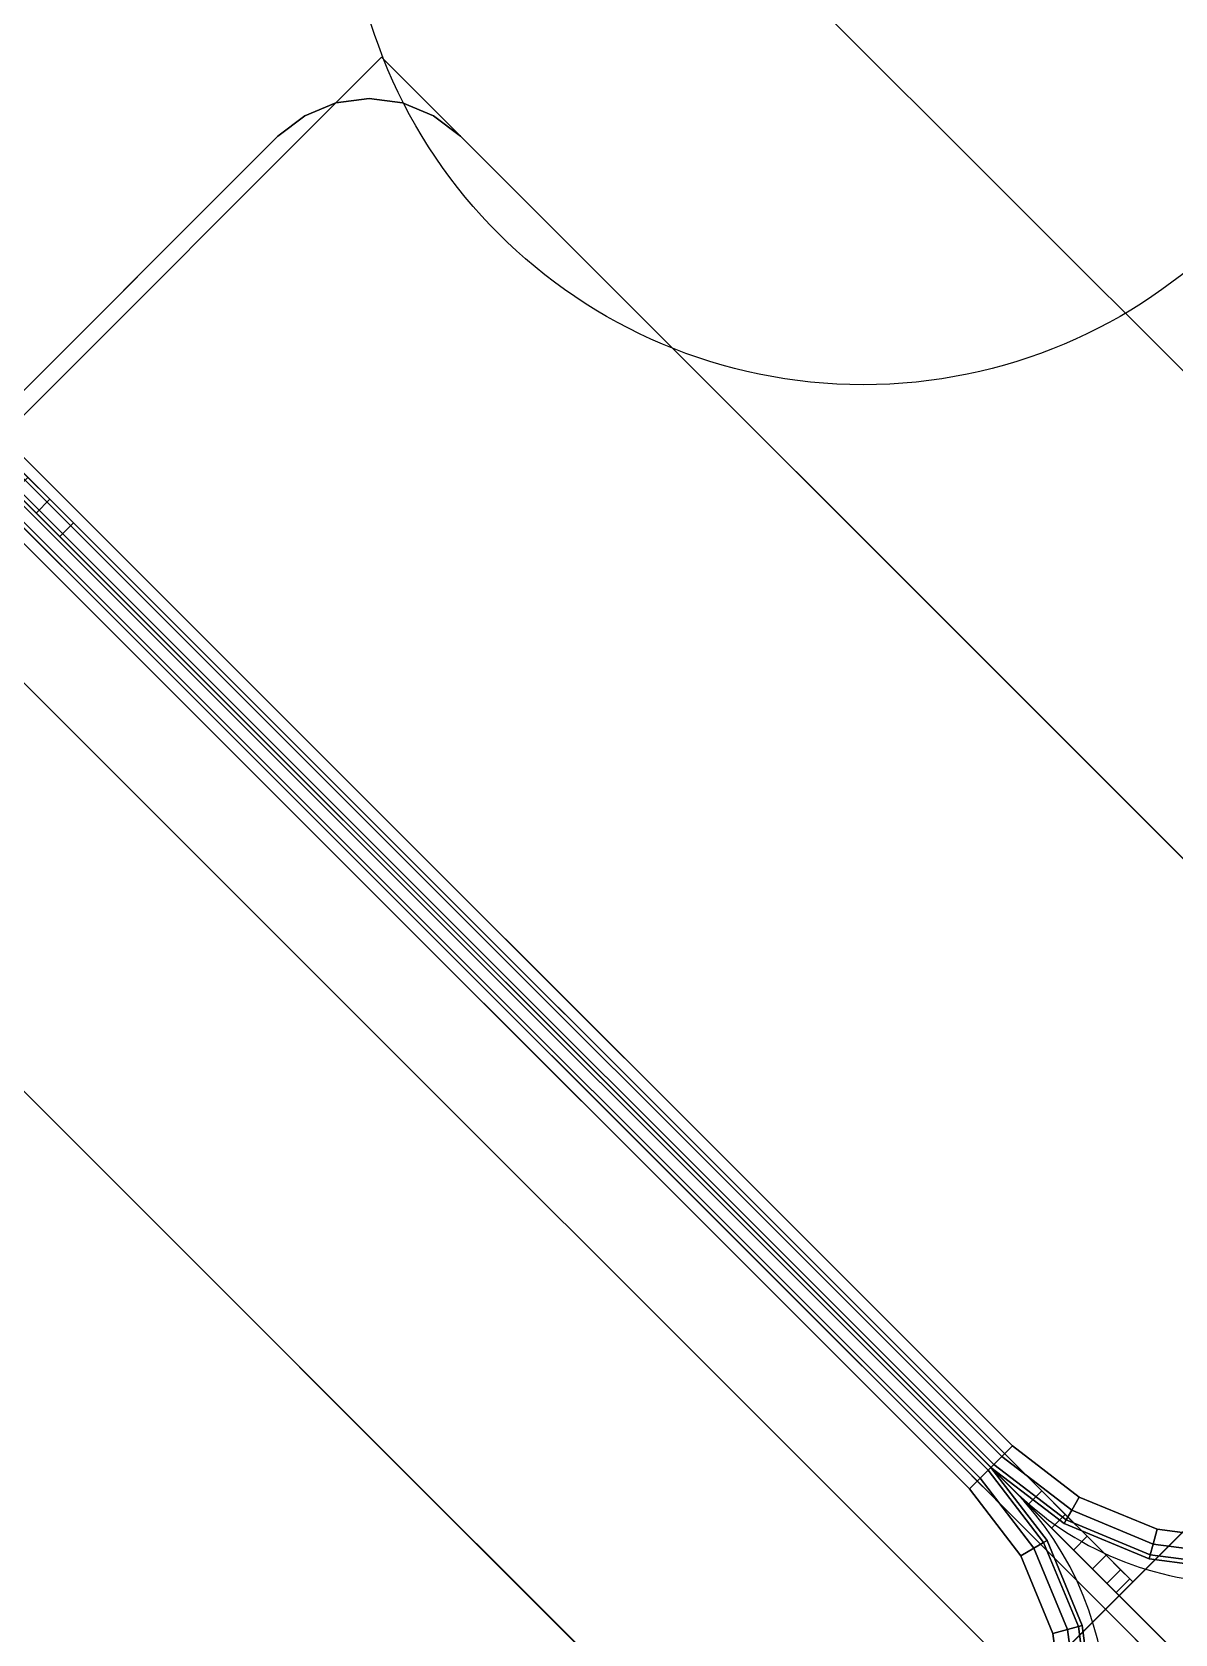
# Model space of a CAD drawing. Extents: x -170 to 1783, y -20 to 1205.
# Drawn here: x 65.51 to 69.94, y 426.98 to 433.19 of the extents above; entities that cross this region are included whole.
import ezdxf

# ---------------------------------------------------------------- set-up
doc = ezdxf.new("R2010")
doc.units = 0
doc.header["$LTSCALE"] = 96
doc.header["$MEASUREMENT"] = 0
for name, color, linetype in [('A-FURN-3-WKSF-BRACKET', 7, 'Continuous'), ('A-FURN-3-WKSF-TOP', 7, 'Continuous'), ('A-FURN-3-WKSF-TRIM', 7, 'Continuous'), ('A-FURN-P-WKSF', 7, 'Continuous'), ('A-FURN-P-WKSF-SUPPORT', 7, 'Continuous'), ('MAIN_ELECTRICAL', 7, 'Continuous'), ('MAIN_WKSURF', 7, 'Continuous'), ('MAIN_WRKSFC-SUPP', 7, 'Continuous'), ('SM', 7, 'Continuous')]:
    doc.layers.add(name, color=color, linetype=linetype)

# ---------------------------------------------------------------- blocks, each defined once
blk = doc.blocks.new('EC-WS-424-T')
at = {"layer": 'A-FURN-3-WKSF-TOP', "color": 60, "linetype": 'Continuous'}
for points, invisible_edges in [([(1.368, -0.118, 29), (1.368, -23.882, 29), (1.0445, -23.8394, 29), (1.0445, -0.1606, 29)], 5), ([(1.368, -0.118, 27.75), (1.0445, -0.1606, 27.75), (1.0445, -23.8394, 27.75), (1.368, -23.882, 27.75)], 10), ([(46.632, -0.118, 29), (46.632, -23.882, 29), (1.368, -23.882, 29), (1.368, -0.118, 29)], 5), ([(1.368, -0.118, 27.75), (1.368, -23.882, 27.75), (46.632, -23.882, 27.75), (46.632, -0.118, 27.75)], 5), ([(1.0445, -0.1606, 29), (1.0445, -23.8394, 29), (0.743, -23.7145, 29), (0.743, -0.2855, 29)], 5), ([(1.0445, -0.1606, 27.75), (0.743, -0.2855, 27.75), (0.743, -23.7145, 27.75), (1.0445, -23.8394, 27.75)], 10), ([(0.743, -0.2855, 29), (0.743, -23.7145, 29), (0.4841, -23.5159, 29), (0.4841, -0.4841, 29)], 5), ([(0.743, -0.2855, 27.75), (0.4841, -0.4841, 27.75), (0.4841, -23.5159, 27.75), (0.743, -23.7145, 27.75)], 10), ([(0.4841, -0.4841, 29), (0.4841, -23.5159, 29), (0.2855, -23.257, 29), (0.2855, -0.743, 29)], 5), ([(0.4841, -0.4841, 27.75), (0.2855, -0.743, 27.75), (0.2855, -23.257, 27.75), (0.4841, -23.5159, 27.75)], 10), ([(0.2855, -0.743, 29), (0.2855, -23.257, 29), (0.1606, -22.9555, 29), (0.1606, -1.0445, 29)], 5), ([(0.2855, -0.743, 27.75), (0.1606, -1.0445, 27.75), (0.1606, -22.9555, 27.75), (0.2855, -23.257, 27.75)], 10), ([(0.1606, -1.0445, 29), (0.1606, -22.9555, 29), (0.118, -22.632, 29), (0.118, -1.368, 29)], 1), ([(0.1606, -1.0445, 27.75), (0.118, -1.368, 27.75), (0.118, -22.632, 27.75), (0.1606, -22.9555, 27.75)], 8)]:
    blk.add_3dface(points, dxfattribs=dict(at, invisible_edges=invisible_edges))
at = {"layer": 'A-FURN-3-WKSF-TRIM', "color": 40, "linetype": 'Continuous'}
for points in [[(0.197, -0.6919, 28.941), (0.1833, -0.684, 28.882), (0.4007, -0.4007, 28.882), (0.4119, -0.4119, 28.941)], [(0.1833, -0.684, 28.882), (0.1833, -0.684, 27.868), (0.4007, -0.4007, 27.868), (0.4007, -0.4007, 28.882)], [(0.1833, -0.684, 27.868), (0.197, -0.6919, 27.809), (0.4119, -0.4119, 27.809), (0.4007, -0.4007, 27.868)], [(0.2344, -0.7135, 28.9842), (0.197, -0.6919, 28.941), (0.4119, -0.4119, 28.941), (0.4424, -0.4424, 28.9842)], [(0.197, -0.6919, 27.809), (0.2344, -0.7135, 27.7658), (0.4424, -0.4424, 27.7658), (0.4119, -0.4119, 27.809)], [(0.2855, -0.743, 29), (0.2344, -0.7135, 28.9842), (0.4424, -0.4424, 28.9842), (0.4841, -0.4841, 29)], [(0.2344, -0.7135, 27.7658), (0.2855, -0.743, 27.75), (0.4841, -0.4841, 27.75), (0.4424, -0.4424, 27.7658)], [(0.0619, -1.018, 28.941), (0.0466, -1.0139, 28.882), (0.1833, -0.684, 28.882), (0.197, -0.6919, 28.941)], [(0.0466, -1.0139, 28.882), (0.0466, -1.0139, 27.868), (0.1833, -0.684, 27.868), (0.1833, -0.684, 28.882)], [(0.0466, -1.0139, 27.868), (0.0619, -1.018, 27.809), (0.197, -0.6919, 27.809), (0.1833, -0.684, 27.868)], [(0.1036, -1.0292, 28.9842), (0.0619, -1.018, 28.941), (0.197, -0.6919, 28.941), (0.2344, -0.7135, 28.9842)], [(0.0619, -1.018, 27.809), (0.1036, -1.0292, 27.7658), (0.2344, -0.7135, 27.7658), (0.197, -0.6919, 27.809)], [(0.1606, -1.0445, 29), (0.1036, -1.0292, 28.9842), (0.2344, -0.7135, 28.9842), (0.2855, -0.743, 29)], [(0.1036, -1.0292, 27.7658), (0.1606, -1.0445, 27.75), (0.2855, -0.743, 27.75), (0.2344, -0.7135, 27.7658)], [(0.0158, -1.368, 28.941), (0, -1.368, 28.882), (0.0466, -1.0139, 28.882), (0.0619, -1.018, 28.941)], [(0, -1.368, 28.882), (0, -1.368, 27.868), (0.0466, -1.0139, 27.868), (0.0466, -1.0139, 28.882)], [(0, -1.368, 27.868), (0.0158, -1.368, 27.809), (0.0619, -1.018, 27.809), (0.0466, -1.0139, 27.868)], [(0.059, -1.368, 28.9842), (0.0158, -1.368, 28.941), (0.0619, -1.018, 28.941), (0.1036, -1.0292, 28.9842)], [(0.0158, -1.368, 27.809), (0.059, -1.368, 27.7658), (0.1036, -1.0292, 27.7658), (0.0619, -1.018, 27.809)], [(0.118, -1.368, 29), (0.059, -1.368, 28.9842), (0.1036, -1.0292, 28.9842), (0.1606, -1.0445, 29)], [(0.059, -1.368, 27.7658), (0.118, -1.368, 27.75), (0.1606, -1.0445, 27.75), (0.1036, -1.0292, 27.7658)], [(0, -22.632, 28.882), (0, -22.632, 27.868), (0, -1.368, 27.868), (0, -1.368, 28.882)], [(0.0158, -22.632, 28.941), (0, -22.632, 28.882), (0, -1.368, 28.882), (0.0158, -1.368, 28.941)], [(0, -22.632, 27.868), (0.0158, -22.632, 27.809), (0.0158, -1.368, 27.809), (0, -1.368, 27.868)], [(0.059, -22.632, 28.9842), (0.0158, -22.632, 28.941), (0.0158, -1.368, 28.941), (0.059, -1.368, 28.9842)], [(0.0158, -22.632, 27.809), (0.059, -22.632, 27.7658), (0.059, -1.368, 27.7658), (0.0158, -1.368, 27.809)], [(0.118, -22.632, 29), (0.059, -22.632, 28.9842), (0.059, -1.368, 28.9842), (0.118, -1.368, 29)], [(0.059, -22.632, 27.7658), (0.118, -22.632, 27.75), (0.118, -1.368, 27.75), (0.059, -1.368, 27.7658)]]:
    blk.add_3dface(points, dxfattribs=at)
at = {"layer": 'A-FURN-P-WKSF', "color": 7, "linetype": 'Continuous'}
blk.add_line((0, -1.25), (0, -22.75), dxfattribs=at)
blk.add_arc((1.25, -1.25), 1.25, 90, 180, dxfattribs=at)
blk = doc.blocks.new('EC-WYC-64-2424-T')
at = {"layer": 'A-FURN-3-WKSF-TOP', "color": 60, "linetype": 'Continuous'}
for points, invisible_edges in [([(28.0666, -0.118, 29), (46.632, -0.118, 29), (46.632, -23.882, 29), (34.22, -23.882, 29)], 10), ([(28.0666, -0.118, 27.75), (34.22, -23.882, 27.75), (46.632, -23.882, 27.75), (46.632, -0.118, 27.75)], 5), ([(46.632, -23.882, 29), (46.632, -0.118, 29), (46.9555, -0.1606, 29), (46.9555, -23.8394, 29)], 5), ([(46.632, -23.882, 27.75), (46.9555, -23.8394, 27.75), (46.9555, -0.1606, 27.75), (46.632, -0.118, 27.75)], 10), ([(47.257, -0.2855, 29), (47.257, -23.7145, 29), (46.9555, -23.8394, 29), (46.9555, -0.1606, 29)], 5), ([(47.257, -0.2855, 27.75), (46.9555, -0.1606, 27.75), (46.9555, -23.8394, 27.75), (47.257, -23.7145, 27.75)], 10), ([(47.257, -23.7145, 29), (47.257, -0.2855, 29), (47.5159, -0.4841, 29), (47.5159, -23.5159, 29)], 5), ([(47.257, -23.7145, 27.75), (47.5159, -23.5159, 27.75), (47.5159, -0.4841, 27.75), (47.257, -0.2855, 27.75)], 10), ([(47.7145, -0.743, 29), (47.7145, -23.257, 29), (47.5159, -23.5159, 29), (47.5159, -0.4841, 29)], 5), ([(47.7145, -0.743, 27.75), (47.5159, -0.4841, 27.75), (47.5159, -23.5159, 27.75), (47.7145, -23.257, 27.75)], 10), ([(47.7145, -23.257, 29), (47.7145, -0.743, 29), (47.8394, -1.0445, 29), (47.8394, -22.9555, 29)], 5), ([(47.7145, -23.257, 27.75), (47.8394, -22.9555, 27.75), (47.8394, -1.0445, 27.75), (47.7145, -0.743, 27.75)], 10), ([(47.882, -1.368, 29), (47.882, -22.632, 29), (47.8394, -22.9555, 29), (47.8394, -1.0445, 29)], 4), ([(47.882, -1.368, 27.75), (47.8394, -1.0445, 27.75), (47.8394, -22.9555, 27.75), (47.882, -22.632, 27.75)], 2)]:
    blk.add_3dface(points, dxfattribs=dict(at, invisible_edges=invisible_edges))
at = {"layer": 'A-FURN-3-WKSF-TRIM', "color": 40, "linetype": 'Continuous'}
for points in [[(47.5576, -0.4424, 28.9842), (47.5881, -0.4119, 28.941), (47.803, -0.6919, 28.941), (47.7656, -0.7135, 28.9842)], [(47.5881, -0.4119, 27.809), (47.5576, -0.4424, 27.7658), (47.7656, -0.7135, 27.7658), (47.803, -0.6919, 27.809)], [(47.5881, -0.4119, 28.941), (47.5993, -0.4007, 28.882), (47.8167, -0.684, 28.882), (47.803, -0.6919, 28.941)], [(47.5993, -0.4007, 27.868), (47.5881, -0.4119, 27.809), (47.803, -0.6919, 27.809), (47.8167, -0.684, 27.868)], [(47.5993, -0.4007, 28.882), (47.5993, -0.4007, 27.868), (47.8167, -0.684, 27.868), (47.8167, -0.684, 28.882)], [(47.5159, -0.4841, 29), (47.5576, -0.4424, 28.9842), (47.7656, -0.7135, 28.9842), (47.7145, -0.743, 29)], [(47.5576, -0.4424, 27.7658), (47.5159, -0.4841, 27.75), (47.7145, -0.743, 27.75), (47.7656, -0.7135, 27.7658)], [(47.7145, -0.743, 29), (47.7656, -0.7135, 28.9842), (47.8964, -1.0292, 28.9842), (47.8394, -1.0445, 29)], [(47.7656, -0.7135, 27.7658), (47.7145, -0.743, 27.75), (47.8394, -1.0445, 27.75), (47.8964, -1.0292, 27.7658)], [(47.7656, -0.7135, 28.9842), (47.803, -0.6919, 28.941), (47.9381, -1.018, 28.941), (47.8964, -1.0292, 28.9842)], [(47.803, -0.6919, 27.809), (47.7656, -0.7135, 27.7658), (47.8964, -1.0292, 27.7658), (47.9381, -1.018, 27.809)], [(47.803, -0.6919, 28.941), (47.8167, -0.684, 28.882), (47.9534, -1.0139, 28.882), (47.9381, -1.018, 28.941)], [(47.8167, -0.684, 27.868), (47.803, -0.6919, 27.809), (47.9381, -1.018, 27.809), (47.9534, -1.0139, 27.868)], [(47.8167, -0.684, 28.882), (47.8167, -0.684, 27.868), (47.9534, -1.0139, 27.868), (47.9534, -1.0139, 28.882)], [(47.8394, -1.0445, 29), (47.8964, -1.0292, 28.9842), (47.941, -1.368, 28.9842), (47.882, -1.368, 29)], [(47.8964, -1.0292, 27.7658), (47.8394, -1.0445, 27.75), (47.882, -1.368, 27.75), (47.941, -1.368, 27.7658)], [(47.8964, -1.0292, 28.9842), (47.9381, -1.018, 28.941), (47.9842, -1.368, 28.941), (47.941, -1.368, 28.9842)], [(47.9381, -1.018, 27.809), (47.8964, -1.0292, 27.7658), (47.941, -1.368, 27.7658), (47.9842, -1.368, 27.809)], [(47.9381, -1.018, 28.941), (47.9534, -1.0139, 28.882), (48, -1.368, 28.882), (47.9842, -1.368, 28.941)], [(47.9534, -1.0139, 27.868), (47.9381, -1.018, 27.809), (47.9842, -1.368, 27.809), (48, -1.368, 27.868)], [(47.9534, -1.0139, 28.882), (47.9534, -1.0139, 27.868), (48, -1.368, 27.868), (48, -1.368, 28.882)], [(47.941, -1.368, 27.7658), (47.882, -1.368, 27.75), (47.882, -22.632, 27.75), (47.941, -22.632, 27.7658)], [(47.882, -1.368, 29), (47.941, -1.368, 28.9842), (47.941, -22.632, 28.9842), (47.882, -22.632, 29)], [(47.9842, -1.368, 27.809), (47.941, -1.368, 27.7658), (47.941, -22.632, 27.7658), (47.9842, -22.632, 27.809)], [(47.941, -1.368, 28.9842), (47.9842, -1.368, 28.941), (47.9842, -22.632, 28.941), (47.941, -22.632, 28.9842)], [(48, -1.368, 27.868), (47.9842, -1.368, 27.809), (47.9842, -22.632, 27.809), (48, -22.632, 27.868)], [(47.9842, -1.368, 28.941), (48, -1.368, 28.882), (48, -22.632, 28.882), (47.9842, -22.632, 28.941)], [(48, -1.368, 28.882), (48, -1.368, 27.868), (48, -22.632, 27.868), (48, -22.632, 28.882)]]:
    blk.add_3dface(points, dxfattribs=at)
at = {"layer": 'A-FURN-P-WKSF', "color": 7, "linetype": 'Continuous'}
blk.add_line((48, -22.75), (48, -1.25), dxfattribs=at)
blk.add_arc((46.75, -1.25), 1.25, 0, 90, dxfattribs=at)
blk = doc.blocks.new('EC-PRD-3-1')
at = {"layer": 'SM', "color": 60, "linetype": 'Continuous'}
blk.add_line((0.5168, -0.1013), (0.5168, -8.1013), dxfattribs=at)
blk.add_circle((0.0168, -6.1013), 2, dxfattribs=at)
blk = doc.blocks.new('EC-JUS-CANT-SHD-CL')
at = {"layer": 'A-FURN-3-WKSF-BRACKET', "color": 30, "linetype": 'Continuous'}
for points in [[(0, 0, 28), (0.075, 0, 28), (0.075, -0.665, 28), (0, -0.665, 28)], [(0, -0.665, 19.075), (0.075, -0.665, 19.075), (0.075, 0, 19.075), (0, 0, 19.075)], [(-1.696, -0.665, 28.075), (-1.696, -0.665, 28), (-0.075, -0.665, 28), (0, -0.665, 28.075)], [(-0.075, -0.665, 27.2), (0, -0.665, 27.2), (0, -0.665, 28.075), (-0.075, -0.665, 28)], [(-0.075, -0.665, 27.2), (-0.075, -0.682, 27.0706), (0, -0.682, 27.0706), (0, -0.665, 27.2)], [(-0.075, -0.682, 27.0706), (-0.075, -0.732, 26.95), (0, -0.732, 26.95), (0, -0.682, 27.0706)], [(0, -0.665, 28.075), (1.62, -0.665, 28.075), (1.62, -15.915, 28.075), (0, -15.915, 28.075)], [(0, -0.665, 28.075), (0.075, -0.665, 28), (1.62, -0.665, 28), (1.62, -0.665, 28.075)], [(0, -15.915, 28.075), (0.075, -15.915, 28), (0.075, -0.665, 28), (0, -0.665, 28.075)], [(0, -15.915, 27.487), (0.075, -15.915, 27.487), (0.075, -0.665, 19.075), (0, -0.665, 19.075)], [(0.075, -15.915, 28), (1.62, -15.915, 28), (1.62, -0.665, 28), (0.075, -0.665, 28)], [(0.075, -15.915, 27.562), (0.5, -15.915, 27.562), (0.5, -0.665, 19.15), (0.075, -0.665, 19.15)], [(0.075, -0.665, 19.075), (0.5, -0.665, 19.075), (0.5, -15.915, 27.487), (0.075, -15.915, 27.487)], [(0.075, -0.665, 19.075), (0.075, -0.665, 19.15), (0.5, -0.665, 19.15), (0.5, -0.665, 19.075)], [(0.5, -0.665, 19.075), (0.5, -0.665, 19.15), (0.5, -15.915, 27.562), (0.5, -15.915, 27.487)], [(1.62, -0.665, 28.075), (1.62, -0.665, 28), (1.62, -15.915, 28), (1.62, -15.915, 28.075)], [(-0.075, -0.732, 26.95), (-0.075, -0.8114, 26.8464), (0, -0.8114, 26.8464), (0, -0.732, 26.95)], [(-0.075, -0.8114, 26.8464), (-0.075, -0.915, 26.767), (0, -0.915, 26.767), (0, -0.8114, 26.8464)], [(-0.075, -0.915, 26.767), (-0.075, -1.0356, 26.717), (0, -1.0356, 26.717), (0, -0.915, 26.767)], [(-0.075, -1.0356, 26.717), (-0.075, -1.165, 26.7), (0, -1.165, 26.7), (0, -1.0356, 26.717)], [(-2.196, -6.473, 28.075), (-2.196, -6.473, 28), (-2.196, -1.165, 28), (-2.196, -1.165, 28.075)], [(-0.075, -6.473, 26.7), (0, -6.473, 26.7), (0, -1.165, 26.7), (-0.075, -1.165, 26.7)], [(-2.179, -6.6024, 28), (-2.196, -6.473, 28), (-2.196, -6.473, 28.075), (-2.179, -6.6024, 28.075)], [(0, -6.6024, 26.717), (0, -6.473, 26.7), (-0.075, -6.473, 26.7), (-0.075, -6.6024, 26.717)], [(-2.129, -6.723, 28), (-2.179, -6.6024, 28), (-2.179, -6.6024, 28.075), (-2.129, -6.723, 28.075)], [(0, -6.723, 26.767), (0, -6.6024, 26.717), (-0.075, -6.6024, 26.717), (-0.075, -6.723, 26.767)], [(-2.0496, -6.8266, 28), (-2.129, -6.723, 28), (-2.129, -6.723, 28.075), (-2.0496, -6.8266, 28.075)], [(-1.946, -6.906, 28), (-2.0496, -6.8266, 28), (-2.0496, -6.8266, 28.075), (-1.946, -6.906, 28.075)], [(-1.8254, -6.956, 28), (-1.946, -6.906, 28), (-1.946, -6.906, 28.075), (-1.8254, -6.956, 28.075)], [(-1.696, -6.973, 28), (-1.8254, -6.956, 28), (-1.8254, -6.956, 28.075), (-1.696, -6.973, 28.075)], [(-1.696, -6.973, 28), (-1.696, -6.973, 28.075), (0, -6.973, 28.075), (-0.075, -6.973, 28)]]:
    blk.add_3dface(points, dxfattribs=at)
for points, invisible_edges in [([(0, 0, 28), (0, -0.665, 28), (0, 0, 19.075)], 2), ([(0, -0.665, 28.075), (0, -0.665, 19.075), (0, 0, 19.075)], 13), ([(0.075, 0, 19.075), (0.075, -0.665, 28), (0.075, 0, 28)], 1), ([(0.075, -0.665, 28), (0.075, 0, 19.075), (0.075, -0.665, 19.075)], 13), ([(-1.8254, -6.956, 28.075), (-1.946, -6.906, 28.075), (-1.946, -0.732, 28.075), (-1.8254, -0.682, 28.075)], 10), ([(-1.8254, -0.682, 28), (-1.946, -0.732, 28), (-1.946, -6.906, 28), (-1.8254, -6.956, 28)], 10), ([(-1.696, -6.973, 28.075), (-1.8254, -6.956, 28.075), (-1.8254, -0.682, 28.075), (-1.696, -0.665, 28.075)], 10), ([(-1.696, -0.665, 28), (-1.8254, -0.682, 28), (-1.8254, -6.956, 28), (-1.696, -6.973, 28)], 10), ([(0, -6.973, 28.075), (-1.696, -6.973, 28.075), (-1.696, -0.665, 28.075), (0, -0.665, 28.075)], 2), ([(-1.696, -0.665, 28), (-1.696, -6.973, 28), (-0.075, -6.973, 28), (-0.075, -0.665, 28)], 1), ([(-0.075, -6.973, 28), (-0.075, -6.973, 27.2), (-0.075, -0.665, 27.2), (-0.075, -0.665, 28)], 2), ([(-0.075, -6.973, 27.2), (-0.075, -6.956, 27.0706), (-0.075, -0.682, 27.0706), (-0.075, -0.665, 27.2)], 10), ([(-0.075, -6.956, 27.0706), (-0.075, -6.906, 26.95), (-0.075, -0.732, 26.95), (-0.075, -0.682, 27.0706)], 10), ([(0, -1.203, 25.2747), (0, -1.1832, 25.2564), (0, -1.1664, 25.2353), (0, -0.665, 28.075)], 12), ([(0, -1.1664, 25.2353), (0, -1.1529, 25.212), (0, -1.143, 25.1869), (0, -0.665, 28.075)], 12), ([(0, -1.143, 25.1869), (0, -1.137, 25.1607), (0, -1.135, 25.1338), (0, -0.665, 28.075)], 12), ([(0, -2.8238, 26.5573), (0, -2.8061, 26.5475), (0, -2.7897, 26.5359), (0, -0.665, 28.075)], 12), ([(0, -1.3014, 24.1367), (0, -1.3678, 24.1441), (0, -1.427, 24.1753), (0, -0.665, 19.075)], 12), ([(0, -1.183, 24.1939), (0, -1.2368, 24.1541), (0, -1.3014, 24.1367), (0, -0.665, 19.075)], 12), ([(0, -1.135, 24.3162), (0, -1.1474, 24.2505), (0, -1.183, 24.1939), (0, -0.665, 19.075)], 12), ([(0, -0.665, 28.075), (0, -1.135, 25.1338), (0, -1.135, 24.3162), (0, -0.665, 19.075)], 13), ([(0, -15.915, 27.487), (0, -3.9302, 26.575), (0, -2.9017, 26.575), (0, -0.665, 28.075)], 13), ([(0, -0.665, 19.075), (0, -1.427, 24.1753), (0, -4.0422, 26.2541), (0, -15.915, 27.487)], 5), ([(0, -2.8617, 26.5705), (0, -2.8424, 26.5649), (0, -2.8238, 26.5573), (0, -0.665, 28.075)], 12), ([(0, -2.9017, 26.575), (0, -2.8816, 26.5739), (0, -2.8617, 26.5705), (0, -0.665, 28.075)], 12), ([(0, -2.7897, 26.5359), (0, -1.203, 25.2747), (0, -0.665, 28.075)], 14), ([(0, -15.915, 28.075), (0, -15.915, 27.487), (0, -0.665, 28.075)], 2), ([(0.075, -1.203, 25.2747), (0.075, -0.665, 28), (0.075, -1.1664, 25.2353), (0.075, -1.1832, 25.2564)], 3), ([(0.075, -1.1664, 25.2353), (0.075, -0.665, 28), (0.075, -1.143, 25.1869), (0.075, -1.1529, 25.212)], 3), ([(0.075, -1.143, 25.1869), (0.075, -0.665, 28), (0.075, -1.135, 25.1338), (0.075, -1.137, 25.1607)], 3), ([(0.075, -2.8238, 26.5573), (0.075, -0.665, 28), (0.075, -2.7897, 26.5359), (0.075, -2.8061, 26.5475)], 3), ([(0.075, -1.135, 24.3162), (0.075, -0.665, 19.075), (0.075, -1.183, 24.1939), (0.075, -1.1474, 24.2505)], 3), ([(0.075, -1.183, 24.1939), (0.075, -0.665, 19.075), (0.075, -1.3014, 24.1367), (0.075, -1.2368, 24.1541)], 3), ([(0.075, -1.3014, 24.1367), (0.075, -0.665, 19.075), (0.075, -1.427, 24.1753), (0.075, -1.3678, 24.1441)], 3), ([(0.075, -0.665, 28), (0.075, -0.665, 19.075), (0.075, -1.135, 24.3162), (0.075, -1.135, 25.1338)], 11), ([(0.075, -0.665, 19.075), (0.075, -15.915, 27.487), (0.075, -4.0422, 26.2541), (0.075, -1.427, 24.1753)], 10), ([(0.075, -15.915, 27.487), (0.075, -0.665, 28), (0.075, -2.9017, 26.575), (0.075, -3.9302, 26.575)], 11), ([(0.075, -2.9017, 26.575), (0.075, -0.665, 28), (0.075, -2.8617, 26.5705), (0.075, -2.8816, 26.5739)], 3), ([(0.075, -2.8617, 26.5705), (0.075, -0.665, 28), (0.075, -2.8238, 26.5573), (0.075, -2.8424, 26.5649)], 3), ([(0.075, -2.7897, 26.5359), (0.075, -0.665, 28), (0.075, -1.203, 25.2747)], 3), ([(0.075, -15.915, 28), (0.075, -0.665, 28), (0.075, -15.915, 27.487)], 2), ([(-1.946, -6.906, 28.075), (-2.0496, -6.8266, 28.075), (-2.0496, -0.8114, 28.075), (-1.946, -0.732, 28.075)], 10), ([(-1.946, -0.732, 28), (-2.0496, -0.8114, 28), (-2.0496, -6.8266, 28), (-1.946, -6.906, 28)], 10), ([(-0.075, -6.906, 26.95), (-0.075, -6.8266, 26.8464), (-0.075, -0.8114, 26.8464), (-0.075, -0.732, 26.95)], 10), ([(-2.0496, -6.8266, 28.075), (-2.129, -6.723, 28.075), (-2.129, -0.915, 28.075), (-2.0496, -0.8114, 28.075)], 10), ([(-2.0496, -0.8114, 28), (-2.129, -0.915, 28), (-2.129, -6.723, 28), (-2.0496, -6.8266, 28)], 10), ([(-0.075, -6.8266, 26.8464), (-0.075, -6.723, 26.767), (-0.075, -0.915, 26.767), (-0.075, -0.8114, 26.8464)], 10), ([(-2.129, -6.723, 28.075), (-2.179, -6.6024, 28.075), (-2.179, -1.0356, 28.075), (-2.129, -0.915, 28.075)], 10), ([(-2.129, -0.915, 28), (-2.179, -1.0356, 28), (-2.179, -6.6024, 28), (-2.129, -6.723, 28)], 10), ([(-0.075, -6.723, 26.767), (-0.075, -6.6024, 26.717), (-0.075, -1.0356, 26.717), (-0.075, -0.915, 26.767)], 10), ([(-2.179, -6.6024, 28.075), (-2.196, -6.473, 28.075), (-2.196, -1.165, 28.075), (-2.179, -1.0356, 28.075)], 8), ([(-2.179, -1.0356, 28), (-2.196, -1.165, 28), (-2.196, -6.473, 28), (-2.179, -6.6024, 28)], 8), ([(-0.075, -6.6024, 26.717), (-0.075, -6.473, 26.7), (-0.075, -1.165, 26.7), (-0.075, -1.0356, 26.717)], 8), ([(0.075, -1.135, 24.3162), (0.075, -1.1474, 24.2505), (0, -1.1474, 24.2505), (0, -1.135, 24.3162)], 10), ([(0, -1.137, 25.1607), (0.075, -1.137, 25.1607), (0.075, -1.135, 25.1338), (0, -1.135, 25.1338)], 5), ([(0, -1.135, 25.1338), (0.075, -1.135, 25.1338), (0.075, -1.135, 24.3162), (0, -1.135, 24.3162)], 5), ([(0, -1.143, 25.1869), (0.075, -1.143, 25.1869), (0.075, -1.137, 25.1607), (0, -1.137, 25.1607)], 5), ([(0, -1.1529, 25.212), (0.075, -1.1529, 25.212), (0.075, -1.143, 25.1869), (0, -1.143, 25.1869)], 5), ([(0.075, -1.1474, 24.2505), (0.075, -1.183, 24.1939), (0, -1.183, 24.1939), (0, -1.1474, 24.2505)], 10), ([(0, -1.1664, 25.2353), (0.075, -1.1664, 25.2353), (0.075, -1.1529, 25.212), (0, -1.1529, 25.212)], 5), ([(0, -1.1832, 25.2564), (0.075, -1.1832, 25.2564), (0.075, -1.1664, 25.2353), (0, -1.1664, 25.2353)], 5), ([(0.075, -1.183, 24.1939), (0.075, -1.2368, 24.1541), (0, -1.2368, 24.1541), (0, -1.183, 24.1939)], 10), ([(0, -1.203, 25.2747), (0.075, -1.203, 25.2747), (0.075, -1.1832, 25.2564), (0, -1.1832, 25.2564)], 5), ([(0, -2.7897, 26.5359), (0.075, -2.7897, 26.5359), (0.075, -1.203, 25.2747), (0, -1.203, 25.2747)], 5), ([(0.075, -1.2368, 24.1541), (0.075, -1.3014, 24.1367), (0, -1.3014, 24.1367), (0, -1.2368, 24.1541)], 10), ([(0.075, -1.3014, 24.1367), (0.075, -1.3678, 24.1441), (0, -1.3678, 24.1441), (0, -1.3014, 24.1367)], 10), ([(0.075, -1.3678, 24.1441), (0.075, -1.427, 24.1753), (0, -1.427, 24.1753), (0, -1.3678, 24.1441)], 10), ([(0, -1.427, 24.1753), (0.075, -1.427, 24.1753), (0.075, -4.0422, 26.2541), (0, -4.0422, 26.2541)], 5), ([(0, -2.8061, 26.5475), (0.075, -2.8061, 26.5475), (0.075, -2.7897, 26.5359), (0, -2.7897, 26.5359)], 5), ([(0, -2.8238, 26.5573), (0.075, -2.8238, 26.5573), (0.075, -2.8061, 26.5475), (0, -2.8061, 26.5475)], 5), ([(0, -2.8424, 26.5649), (0.075, -2.8424, 26.5649), (0.075, -2.8238, 26.5573), (0, -2.8238, 26.5573)], 5), ([(0, -2.8617, 26.5705), (0.075, -2.8617, 26.5705), (0.075, -2.8424, 26.5649), (0, -2.8424, 26.5649)], 5), ([(0, -2.8816, 26.5739), (0.075, -2.8816, 26.5739), (0.075, -2.8617, 26.5705), (0, -2.8617, 26.5705)], 5), ([(0, -2.9017, 26.575), (0.075, -2.9017, 26.575), (0.075, -2.8816, 26.5739), (0, -2.8816, 26.5739)], 5), ([(0, -3.9302, 26.575), (0.075, -3.9302, 26.575), (0.075, -2.9017, 26.575), (0, -2.9017, 26.575)], 5), ([(0, -4.0023, 26.56), (0.075, -4.0023, 26.56), (0.075, -3.9302, 26.575), (0, -3.9302, 26.575)], 5), ([(0, -3.9302, 26.575), (0, -15.915, 27.487), (0, -4.0622, 26.5174), (0, -4.0023, 26.56)], 3), ([(0.075, -3.9302, 26.575), (0.075, -4.0023, 26.56), (0.075, -4.0622, 26.5174), (0.075, -15.915, 27.487)], 12), ([(0, -4.0622, 26.5174), (0.075, -4.0622, 26.5174), (0.075, -4.0023, 26.56), (0, -4.0023, 26.56)], 5), ([(0, -4.0422, 26.2541), (0.075, -4.0422, 26.2541), (0.075, -4.0893, 26.3107), (0, -4.0893, 26.3107)], 5), ([(0, -4.1097, 26.3814), (0, -15.915, 27.487), (0, -4.0422, 26.2541), (0, -4.0893, 26.3107)], 3), ([(0, -4.1002, 26.4543), (0.075, -4.1002, 26.4543), (0.075, -4.0622, 26.5174), (0, -4.0622, 26.5174)], 5), ([(0, -4.0622, 26.5174), (0, -15.915, 27.487), (0, -4.1097, 26.3814), (0, -4.1002, 26.4543)], 3), ([(0, -4.0893, 26.3107), (0.075, -4.0893, 26.3107), (0.075, -4.1097, 26.3814), (0, -4.1097, 26.3814)], 5), ([(0, -4.1097, 26.3814), (0.075, -4.1097, 26.3814), (0.075, -4.1002, 26.4543), (0, -4.1002, 26.4543)], 5), ([(0.075, -4.1097, 26.3814), (0.075, -4.0893, 26.3107), (0.075, -4.0422, 26.2541), (0.075, -15.915, 27.487)], 12), ([(0.075, -4.0622, 26.5174), (0.075, -4.1002, 26.4543), (0.075, -4.1097, 26.3814), (0.075, -15.915, 27.487)], 12)]:
    blk.add_3dface(points, dxfattribs=dict(at, invisible_edges=invisible_edges))
at = {"layer": 'A-FURN-P-WKSF-SUPPORT', "color": 212, "linetype": 'Continuous'}
for p, q in [((0, -15.915), (0, 0)), ((-2.196, -0.665), (1.62, -0.665)), ((-2.196, -6.906), (-2.196, -0.665)), ((1.62, -0.665), (1.62, -15.915)), ((0, -6.906), (-2.196, -6.906))]:
    blk.add_line(p, q, dxfattribs=at)

msp = doc.modelspace()

# ---------------------------------------------------------------- block references
at = {"layer": 'MAIN_ELECTRICAL', "color": 47, "linetype": 'Continuous', "rotation": 225}
msp.add_blockref('EC-PRD-3-1', (73.06098, 429.523), dxfattribs=at)
at = {"layer": 'MAIN_WKSURF', "color": 47, "linetype": 'Continuous', "rotation": 225}
for name, p in [('EC-WYC-64-2424-T', (104.13832, 460.60034)), ('EC-WS-424-T', (70.1972, 426.65921))]:
    msp.add_blockref(name, p, dxfattribs=at)
at = {"layer": 'MAIN_WRKSFC-SUPP', "color": 47, "linetype": 'Continuous', "rotation": 225}
msp.add_blockref('EC-JUS-CANT-SHD-CL', (70.1972, 426.65921), dxfattribs=at)

doc.saveas('drawing.dxf')
